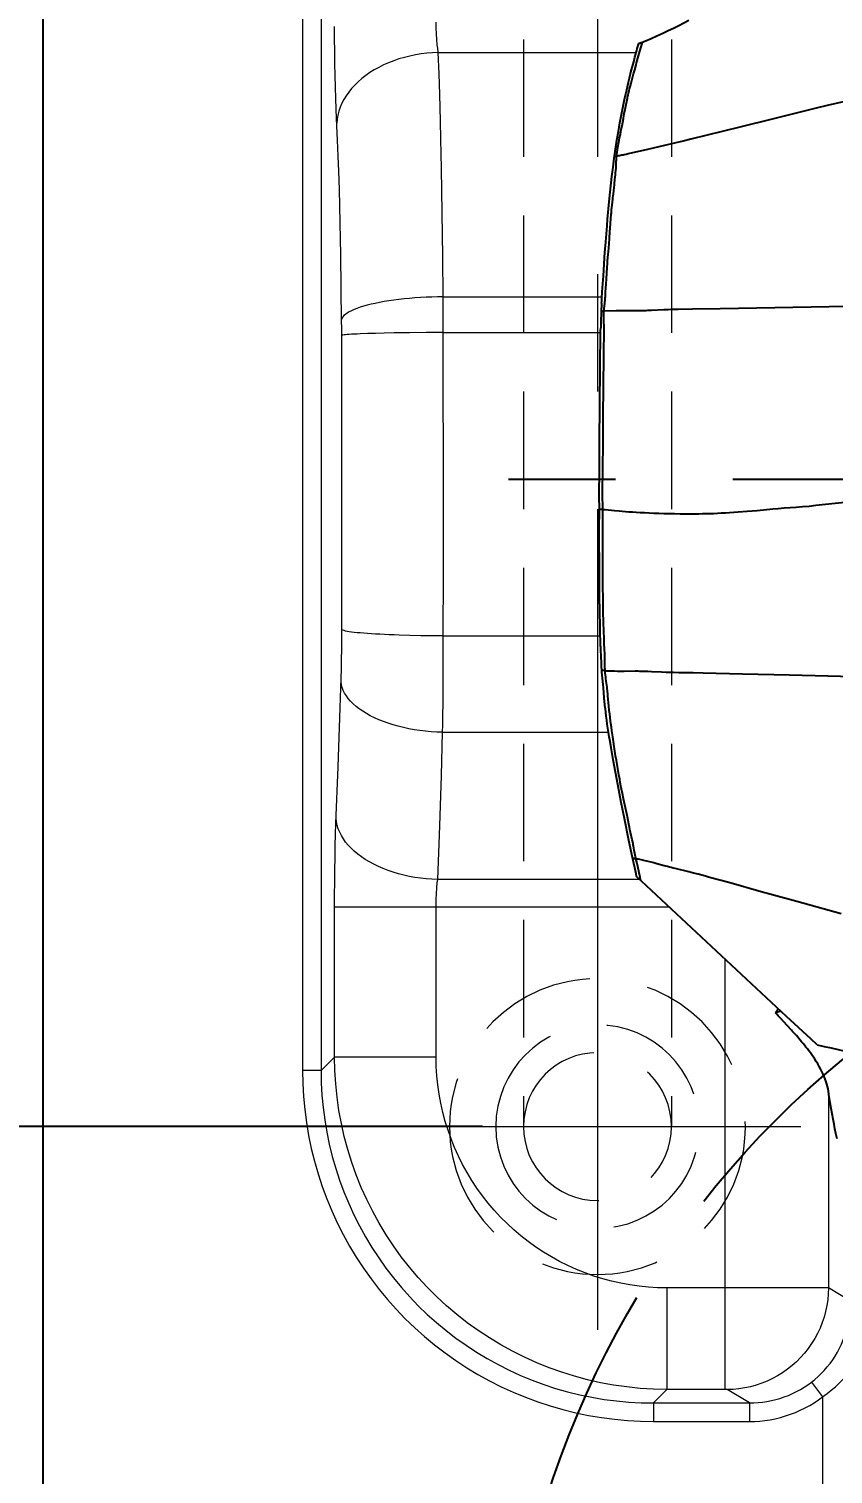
# Model space of a CAD drawing. Header units: inches. Extents: x 133169 to 134399, y -43543 to -42673.
# Drawn here: x 134098.8 to 134142.3, y -42904.1 to -42825.9 of the extents above; entities that cross this region are included whole.
import ezdxf

# ---------------------------------------------------------------- set-up
doc = ezdxf.new("R2010")
doc.units = ezdxf.units.IN
doc.header["$LTSCALE"] = 2
doc.header["$MEASUREMENT"] = 0
doc.header["$PDMODE"] = 3
doc.header["$PDSIZE"] = 0.3125
doc.linetypes.add('CENTER', pattern=[50.8, 31.75, -6.35, 6.35, -6.35])
doc.linetypes.add('HIDDEN', pattern=[9.525, 6.35, -3.175])
doc.layers.get('0').update_dxf_attribs({"linetype": 'CONTINUOUS'})
doc.layers.get('Defpoints').update_dxf_attribs({"linetype": 'CONTINUOUS'})
doc.layers.add('CAV-COR', color=1, linetype='CONTINUOUS')
doc.layers.add('DEFAULT_1', color=7, linetype='CENTER')
for name, color, linetype, lineweight in [('dim', 3, 'CONTINUOUS', 15), ('WR', 122, 'HIDDEN', 18), ('枕位', 75, 'CONTINUOUS', 15)]:
    doc.layers.add(name, color=color, linetype=linetype, lineweight=lineweight)
doc.styles.get("Standard").update_dxf_attribs({"font": 'txt.shx', "width": 0.67})
doc.dimstyles.new('2.00', dxfattribs={"dimtxt": 4.5, "dimasz": 3.5, "dimexe": 0.666, "dimexo": 0.626, "dimgap": 1, "dimtad": 0, "dimzin": 0, "dimdsep": 46, "dimtxsty": 'Standard', "dimcen": 0.09, "dimclrd": 3, "dimclre": 3, "dimclrt": 7, "dimazin": 0, "dimtfac": 1, "dimtofl": 0, "dimtmove": 0, "dimatfit": 0, "dimfxl": 0, "dimtolj": 1, "dimtzin": 0, "dimarcsym": 0})

# ---------------------------------------------------------------- blocks, each defined once
blk = doc.blocks.new('*D34575')
at = {"layer": 'Defpoints', "color": 0}
for p in [(134111.357, -42780.306), (134088.855, -42885.306), (134123.911, -42885.306)]:
    blk.add_point(p, dxfattribs=at)
at = {"layer": 'dim', "color": 3, "linetype": 'ByBlock', "lineweight": -2}
for p, q in [((134110.731, -42780.306), (134088.189, -42780.306)), ((134088.855, -42783.806), (134088.855, -42825.524)), ((134088.855, -42881.806), (134088.855, -42840.087)), ((134123.285, -42885.306), (134088.189, -42885.306))]:
    blk.add_line(p, q, dxfattribs=at)
at = {"layer": 'dim', "color": 3, "linetype": 'ByBlock'}
for points in [[(134089.439, -42783.806), (134088.272, -42783.806), (134088.855, -42780.306)], [(134088.272, -42881.806), (134089.439, -42881.806), (134088.855, -42885.306)]]:
    blk.add_solid(points, dxfattribs=at)
at = {"layer": 'dim', "color": 7, "linetype": 'ByBlock', "insert": (134088.855, -42832.806), "char_height": 4.5, "attachment_point": 5, "rotation": 90}
blk.add_mtext('\\A1;105.00', dxfattribs=at)
blk = doc.blocks.new('20160224.151412')
at = {"layer": 'WR', "linetype": 'CENTER', "ltscale": 10}
for p, q in [((0, -11), (0, 11)), ((-11, 0), (11, 0))]:
    blk.add_line(p, q, dxfattribs=at)
at = {"layer": 'WR', "linetype": 'HIDDEN', "ltscale": 0.5}
for radius in [8, 5.5, 4]:
    blk.add_circle((0, 0), radius, dxfattribs=at)
blk = doc.blocks.new('20160906.181043')
at = {"layer": 'WR', "linetype": 'HIDDEN', "ltscale": 0.5}
for p, q in [((37, -118), (37, 17)), ((45, -118), (45, 17))]:
    blk.add_line(p, q, dxfattribs=at)
at = {"layer": 'WR', "linetype": 'CENTER', "ltscale": 0.5}
blk.add_line((41, -118), (41, 17), dxfattribs=at)
at = {"layer": 'WR', "xscale": -1}
blk.add_blockref('20160224.151412', (41, 17), dxfattribs=at)

msp = doc.modelspace()

# ---------------------------------------------------------------- linework, layer by layer
at = {"color": 8, "linetype": 'HIDDEN'}
msp.add_circle((134174.511, -42920.306), 50, dxfattribs=at)
at = {"layer": 'CAV-COR', "linetype": 'ByBlock'}
for p, q in [((134099.511, -42788.306), (134099.511, -43052.306)), ((134131.605, -42827.208), (134131.634, -42827.099)), ((134131.625, -42827.776), (134131.81, -42827.136)), ((134131.634, -42827.099), (134131.663, -42826.991)), ((134131.731, -42826.753), (134131.739, -42826.728)), ((134131.81, -42827.136), (134131.93, -42826.732)), ((134131.357, -42828.143), (134131.469, -42827.712)), ((134131.469, -42827.712), (134131.536, -42827.459)), ((134131.523, -42828.141), (134131.596, -42827.881)), ((134131.596, -42827.881), (134131.625, -42827.776)), ((134131.191, -42828.809), (134131.24, -42828.605)), ((134131.24, -42828.605), (134131.288, -42828.413)), ((134131.288, -42828.413), (134131.357, -42828.143)), ((134131.326, -42828.878), (134131.462, -42828.365)), ((134131.462, -42828.365), (134131.523, -42828.141)), ((134131.142, -42829.631), (134131.168, -42829.519)), ((134131.168, -42829.519), (134131.194, -42829.406)), ((134131.194, -42829.406), (134131.221, -42829.293)), ((134131.221, -42829.293), (134131.249, -42829.178)), ((134131.249, -42829.178), (134131.279, -42829.061)), ((134131.279, -42829.061), (134131.326, -42828.878)), ((134130.983, -42830.389), (134131.02, -42830.206)), ((134131.02, -42830.206), (134131.056, -42830.029)), ((134131.056, -42830.029), (134131.092, -42829.857)), ((134141.337, -42830.227), (134139.744, -42830.62)), ((134141.93, -42830.085), (134141.337, -42830.227)), ((134142.886, -42829.862), (134141.93, -42830.085)), ((134130.838, -42831.18), (134130.91, -42830.777)), ((134130.91, -42830.777), (134130.934, -42830.645)), ((134130.934, -42830.645), (134130.958, -42830.515)), ((134130.958, -42830.515), (134130.983, -42830.389)), ((134139.037, -42830.793), (134137.217, -42831.245)), ((134139.744, -42830.62), (134139.037, -42830.793)), ((134130.801, -42831.382), (134130.838, -42831.18)), ((134134.557, -42831.902), (134134.148, -42832)), ((134137.217, -42831.245), (134134.557, -42831.902)), ((134130.66, -42832.074), (134130.685, -42831.954)), ((134131.176, -42832.694), (134131.066, -42832.72)), ((134132.215, -42832.449), (134131.176, -42832.694)), ((134133.753, -42832.094), (134132.215, -42832.449)), ((134134.148, -42832), (134133.753, -42832.094)), ((134130.512, -42833.554), (134130.516, -42833.485)), ((134130.71, -42832.797), (134130.654, -42832.808)), ((134130.77, -42832.785), (134130.71, -42832.797)), ((134130.832, -42832.772), (134130.77, -42832.785)), ((134130.896, -42832.758), (134130.832, -42832.772)), ((134130.962, -42832.744), (134130.896, -42832.758)), ((134131.066, -42832.72), (134130.962, -42832.744)), ((134130.493, -42833.758), (134130.512, -42833.554)), ((134130.158, -42835.107), (134130.194, -42834.762)), ((134130.374, -42834.877), (134130.395, -42834.672)), ((134130.303, -42835.494), (134130.326, -42835.292)), ((134130.326, -42835.292), (134130.343, -42835.155)), ((134130.343, -42835.155), (134130.35, -42835.087)), ((134130.195, -42836.711), (134130.259, -42835.964)), ((134130.161, -42837.177), (134130.175, -42836.978)), ((134130.175, -42836.978), (134130.179, -42836.911)), ((134130.179, -42836.911), (134130.195, -42836.711)), ((134129.829, -42839.287), (134129.916, -42838.013)), ((134130.085, -42838.152), (134130.118, -42837.803)), ((134130.135, -42837.59), (134130.14, -42837.519)), ((134129.993, -42839.459), (134130.032, -42838.838)), ((134130.032, -42838.838), (134130.046, -42838.632)), ((134129.774, -42840.15), (134129.829, -42839.287)), ((134129.976, -42839.741), (134129.993, -42839.459)), ((134129.739, -42840.66), (134129.749, -42840.507)), ((134129.749, -42840.507), (134129.774, -42840.15)), ((134129.733, -42840.763), (134129.739, -42840.66)), ((134129.867, -42841.187), (134130.521, -42841.171)), ((134130.521, -42841.171), (134130.659, -42841.169)), ((134130.659, -42841.169), (134130.757, -42841.167)), ((134130.757, -42841.167), (134130.861, -42841.166)), ((134130.861, -42841.166), (134130.972, -42841.166)), ((134130.972, -42841.166), (134131.152, -42841.166)), ((134131.152, -42841.166), (134131.564, -42841.169)), ((134131.564, -42841.169), (134131.718, -42841.169)), ((134133.605, -42841.098), (134133.882, -42841.093)), ((134133.882, -42841.093), (134134.649, -42841.083)), ((134134.649, -42841.083), (134136.141, -42841.053)), ((134136.141, -42841.053), (134143.037, -42840.932)), ((134129.684, -42842.267), (134129.686, -42842.096)), ((134129.866, -42842.204), (134129.865, -42842.065)), ((134129.858, -42843.134), (134129.865, -42842.626)), ((134129.865, -42842.626), (134129.867, -42842.484)), ((134129.867, -42842.343), (134129.866, -42842.204)), ((134129.867, -42842.484), (134129.867, -42842.343)), ((134129.825, -42846.916), (134129.853, -42843.638)), ((134129.853, -42843.638), (134129.858, -42843.134)), ((134129.819, -42848.271), (134129.82, -42847.485)), ((134129.82, -42847.485), (134129.821, -42847.272)), ((134129.821, -42847.272), (134129.825, -42846.916)), ((134129.818, -42848.414), (134129.819, -42848.271)), ((134129.807, -42849.203), (134129.812, -42848.845)), ((134129.812, -42848.845), (134129.818, -42848.414)), ((134129.61, -42851.2), (134129.621, -42849.749)), ((134129.799, -42850.127), (134129.807, -42849.203)), ((134129.788, -42850.915), (134129.791, -42850.626)), ((134129.791, -42850.626), (134129.799, -42850.127)), ((134129.612, -42851.916), (134129.61, -42851.2)), ((134129.791, -42851.42), (134129.788, -42851.204)), ((134129.61, -42853.032), (134129.612, -42851.916)), ((134129.795, -42851.922), (134129.93, -42851.934)), ((134129.93, -42851.934), (134130.439, -42851.983)), ((134130.439, -42851.983), (134130.68, -42852.006)), ((134130.68, -42852.006), (134130.851, -42852.02)), ((134130.851, -42852.02), (134131.027, -42852.035)), ((134131.027, -42852.035), (134131.209, -42852.048)), ((134131.209, -42852.048), (134131.4, -42852.062)), ((134131.4, -42852.062), (134131.604, -42852.075)), ((134131.604, -42852.075), (134131.823, -42852.087)), ((134131.823, -42852.087), (134132.057, -42852.099)), ((134132.057, -42852.099), (134132.302, -42852.111)), ((134132.302, -42852.111), (134132.557, -42852.122)), ((134132.557, -42852.122), (134132.821, -42852.132)), ((134132.821, -42852.132), (134133.095, -42852.14)), ((134133.095, -42852.14), (134133.378, -42852.147)), ((134133.378, -42852.147), (134133.671, -42852.152)), ((134133.671, -42852.152), (134133.977, -42852.155)), ((134133.977, -42852.155), (134134.467, -42852.158)), ((134134.467, -42852.158), (134134.819, -42852.157)), ((134137.121, -42852.058), (134137.616, -42852.021)), ((134141.317, -42851.704), (134142.897, -42851.53)), ((134129.619, -42855.468), (134129.61, -42853.032)), ((134129.803, -42853.519), (134129.794, -42852.683)), ((134129.809, -42855.702), (134129.803, -42853.519)), ((134129.629, -42856.639), (134129.619, -42855.468)), ((134129.822, -42857.145), (134129.809, -42855.702)), ((134129.652, -42858.264), (134129.629, -42856.639)), ((134129.826, -42857.496), (134129.822, -42857.145)), ((134129.828, -42857.664), (134129.826, -42857.496)), ((134129.832, -42857.826), (134129.828, -42857.664)), ((134129.663, -42858.767), (134129.652, -42858.264)), ((134129.838, -42858.059), (134129.832, -42857.826)), ((134129.868, -42858.918), (134129.838, -42858.059)), ((134129.877, -42859.128), (134129.868, -42858.918)), ((134129.896, -42859.543), (134129.877, -42859.128)), ((134129.686, -42859.354), (134129.684, -42859.296)), ((134129.701, -42859.62), (134129.686, -42859.354)), ((134129.912, -42860.28), (134129.908, -42859.94)), ((134129.753, -42860.736), (134129.74, -42860.581)), ((134129.783, -42861.059), (134129.753, -42860.736)), ((134129.926, -42860.652), (134129.988, -42860.654)), ((134129.988, -42860.654), (134130.121, -42860.657)), ((134130.121, -42860.657), (134130.266, -42860.66)), ((134130.266, -42860.66), (134130.425, -42860.663)), ((134130.425, -42860.663), (134130.599, -42860.665)), ((134130.599, -42860.665), (134130.794, -42860.666)), ((134130.794, -42860.666), (134130.956, -42860.667)), ((134130.956, -42860.667), (134131.548, -42860.664)), ((134132.232, -42860.676), (134132.431, -42860.684)), ((134132.431, -42860.684), (134132.981, -42860.711)), ((134132.981, -42860.711), (134133.224, -42860.722)), ((134133.903, -42860.741), (134134.692, -42860.753)), ((134134.692, -42860.753), (134135.227, -42860.764)), ((134135.227, -42860.764), (134137.361, -42860.812)), ((134137.361, -42860.812), (134139.89, -42860.873)), ((134129.817, -42861.396), (134129.783, -42861.059)), ((134129.834, -42861.571), (134129.817, -42861.396)), ((134129.881, -42862.118), (134129.834, -42861.571)), ((134130.028, -42861.545), (134129.982, -42861.211)), ((134130.037, -42861.612), (134130.028, -42861.545)), ((134139.89, -42860.873), (134144.919, -42861.003)), ((134129.917, -42862.503), (134129.881, -42862.118)), ((134130.08, -42862.019), (134130.067, -42861.882)), ((134130.111, -42862.363), (134130.08, -42862.019)), ((134130.13, -42862.57), (134130.111, -42862.363)), ((134129.933, -42862.655), (134129.917, -42862.503)), ((134130.151, -42862.776), (134130.13, -42862.57)), ((134130.166, -42862.911), (134130.151, -42862.776)), ((134130.221, -42863.38), (134130.196, -42863.181)), ((134130.146, -42864.221), (134130.108, -42863.982)), ((134130.238, -42863.513), (134130.221, -42863.38)), ((134130.264, -42863.709), (134130.238, -42863.513)), ((134130.291, -42863.902), (134130.264, -42863.709)), ((134130.337, -42864.222), (134130.291, -42863.902)), ((134130.172, -42864.381), (134130.146, -42864.221)), ((134130.243, -42864.798), (134130.172, -42864.381)), ((134130.453, -42864.992), (134130.337, -42864.222)), ((134130.361, -42865.471), (134130.243, -42864.798)), ((134130.482, -42866.137), (134130.361, -42865.471)), ((134130.494, -42865.246), (134130.453, -42864.992)), ((134130.535, -42865.495), (134130.494, -42865.246)), ((134130.67, -42866.278), (134130.535, -42865.495)), ((134130.605, -42866.796), (134130.482, -42866.137)), ((134130.714, -42866.521), (134130.67, -42866.278)), ((134130.794, -42867.773), (134130.605, -42866.796)), ((134130.747, -42866.704), (134130.714, -42866.521)), ((134130.782, -42866.886), (134130.747, -42866.704)), ((134130.816, -42867.064), (134130.782, -42866.886)), ((134130.863, -42867.296), (134130.816, -42867.064)), ((134130.968, -42868.646), (134130.794, -42867.773)), ((134130.921, -42867.581), (134130.863, -42867.296)), ((134131.092, -42868.385), (134130.921, -42867.581)), ((134131.216, -42869.836), (134130.968, -42868.646)), ((134131.127, -42868.557), (134131.092, -42868.385)), ((134131.207, -42868.951), (134131.127, -42868.557)), ((134131.242, -42869.118), (134131.207, -42868.951)), ((134131.265, -42869.229), (134131.242, -42869.118)), ((134131.406, -42870.752), (134131.216, -42869.836)), ((134131.502, -42870.363), (134131.48, -42870.245)), ((134131.538, -42870.54), (134131.502, -42870.363)), ((134131.574, -42870.718), (134131.538, -42870.54)), ((134131.601, -42870.835), (134131.551, -42870.828)), ((134132.412, -42871.004), (134132.253, -42870.963)), ((134132.567, -42871.046), (134132.412, -42871.004)), ((134131.803, -42871.745), (134131.654, -42871.082)), ((134132.719, -42871.087), (134132.567, -42871.046)), ((134133.119, -42871.199), (134132.719, -42871.087)), ((134133.3, -42871.248), (134133.119, -42871.199)), ((134134.703, -42871.595), (134134.448, -42871.532)), ((134134.962, -42871.661), (134134.703, -42871.595)), ((134135.227, -42871.731), (134134.962, -42871.661)), ((134135.645, -42871.845), (134135.227, -42871.731)), ((134136.609, -42872.111), (134135.645, -42871.845)), ((134138.356, -42872.604), (134136.609, -42872.111)), ((134139.04, -42872.794), (134138.356, -42872.604)), ((134140.302, -42873.136), (134139.04, -42872.794)), ((134142.043, -42873.618), (134140.302, -42873.136)), ((134142.689, -42873.792), (134142.043, -42873.618)), ((134139.433, -42879.058), (134139.134, -42879.16)), ((134139.793, -42879.861), (134139.58, -42879.627)), ((134141.392, -42880.886), (134141.055, -42880.569))]:
    msp.add_line(p, q, dxfattribs=at)
for points in [[(134131.739, -42826.728), (134132.078, -42826.591), (134132.407, -42826.452), (134132.728, -42826.312), (134133.039, -42826.171), (134133.34, -42826.029), (134133.632, -42825.888), (134133.913, -42825.748), (134134.184, -42825.608), (134134.445, -42825.47)], [(134131.536, -42827.459), (134131.582, -42827.291), (134131.605, -42827.208)], [(134131.663, -42826.991), (134131.677, -42826.937), (134131.692, -42826.884), (134131.707, -42826.831), (134131.723, -42826.779), (134131.731, -42826.753)], [(134131.93, -42826.732), (134131.945, -42826.686), (134131.959, -42826.639)], [(134130.42, -42832.925), (134130.491, -42832.438), (134130.566, -42831.957), (134130.645, -42831.484), (134130.728, -42831.019), (134130.815, -42830.561), (134130.904, -42830.111), (134130.997, -42829.669), (134131.092, -42829.235), (134131.191, -42828.809)], [(134131.092, -42829.857), (134131.13, -42829.687), (134131.142, -42829.631)], [(134130.685, -42831.954), (134130.711, -42831.833), (134130.75, -42831.645)], [(134130.75, -42831.645), (134130.763, -42831.58), (134130.776, -42831.515), (134130.801, -42831.382)], [(134130.55, -42832.827), (134130.556, -42832.759), (134130.563, -42832.692), (134130.571, -42832.626), (134130.579, -42832.561), (134130.587, -42832.498), (134130.597, -42832.435), (134130.606, -42832.374), (134130.616, -42832.313), (134130.627, -42832.253)], [(134130.627, -42832.253), (134130.649, -42832.133), (134130.66, -42832.074)], [(134130.194, -42834.762), (134130.291, -42833.917), (134130.353, -42833.418), (134130.42, -42832.925)], [(134130.55, -42832.827), (134130.507, -42832.833), (134130.468, -42832.841), (134130.434, -42832.851), (134130.43, -42832.853)], [(134130.516, -42833.485), (134130.521, -42833.353), (134130.524, -42833.288), (134130.525, -42833.223), (134130.527, -42833.159), (134130.531, -42833.095), (134130.534, -42833.029), (134130.537, -42832.964), (134130.542, -42832.896), (134130.55, -42832.827)], [(134130.654, -42832.808), (134130.6, -42832.818), (134130.575, -42832.823), (134130.55, -42832.827)], [(134130.426, -42834.345), (134130.44, -42834.216), (134130.447, -42834.152), (134130.454, -42834.087), (134130.47, -42833.957)], [(134130.47, -42833.957), (134130.486, -42833.825), (134130.493, -42833.758)], [(134130.35, -42835.087), (134130.367, -42834.947), (134130.374, -42834.877)], [(134130.395, -42834.672), (134130.407, -42834.539), (134130.426, -42834.345)], [(134130.027, -42836.592), (134130.058, -42836.218), (134130.158, -42835.107)], [(134130.259, -42835.964), (134130.265, -42835.897), (134130.271, -42835.829), (134130.277, -42835.762)], [(134130.277, -42835.762), (134130.296, -42835.561), (134130.303, -42835.494)], [(134129.916, -42838.013), (134129.941, -42837.677), (134130.027, -42836.592)], [(134130.14, -42837.519), (134130.153, -42837.311), (134130.161, -42837.177)], [(134130.046, -42838.632), (134130.062, -42838.426), (134130.067, -42838.358), (134130.073, -42838.29), (134130.085, -42838.152)], [(134130.118, -42837.803), (134130.124, -42837.732), (134130.135, -42837.59)], [(134129.95, -42840.225), (134129.954, -42840.159), (134129.976, -42839.741)], [(134129.908, -42840.736), (134129.921, -42840.607), (134129.927, -42840.544), (134129.932, -42840.481), (134129.937, -42840.419), (134129.941, -42840.355), (134129.95, -42840.225)], [(134129.867, -42841.187), (134129.822, -42841.208), (134129.782, -42841.224), (134129.749, -42841.233), (134129.722, -42841.235), (134129.711, -42841.233)], [(134129.865, -42842.065), (134129.859, -42841.711), (134129.858, -42841.639), (134129.858, -42841.566), (134129.858, -42841.492), (134129.859, -42841.417), (134129.861, -42841.341), (134129.863, -42841.264), (134129.867, -42841.187)], [(134129.867, -42841.187), (134129.88, -42841.024), (134129.886, -42840.946), (134129.893, -42840.873), (134129.901, -42840.804), (134129.908, -42840.736)], [(134131.718, -42841.169), (134131.799, -42841.168), (134131.881, -42841.167), (134131.967, -42841.166), (134132.055, -42841.163), (134132.147, -42841.16), (134132.241, -42841.157), (134132.437, -42841.148)], [(134132.437, -42841.148), (134133.096, -42841.116), (134133.217, -42841.111), (134133.343, -42841.106), (134133.472, -42841.102), (134133.605, -42841.098)], [(134129.621, -42849.749), (134129.628, -42848.274), (134129.684, -42842.267)], [(134129.788, -42851.204), (134129.788, -42850.987), (134129.788, -42850.915)], [(134129.795, -42851.779), (134129.794, -42851.635), (134129.793, -42851.564), (134129.791, -42851.42)], [(134129.795, -42851.922), (134129.705, -42851.922), (134129.669, -42851.921), (134129.639, -42851.921), (134129.616, -42851.92), (134129.612, -42851.92)], [(134129.794, -42852.404), (134129.795, -42852.266), (134129.795, -42852.197)], [(134129.795, -42851.922), (134129.796, -42851.85), (134129.795, -42851.779)], [(134129.795, -42852.197), (134129.795, -42852.06), (134129.795, -42851.991), (134129.795, -42851.922)], [(134134.819, -42852.157), (134135.002, -42852.156), (134135.191, -42852.153), (134135.384, -42852.15), (134135.583, -42852.144), (134135.786, -42852.137), (134135.995, -42852.128), (134136.209, -42852.117), (134136.428, -42852.104), (134136.653, -42852.09), (134137.121, -42852.058)], [(134137.616, -42852.021), (134137.874, -42851.999), (134138.14, -42851.976)], [(134138.14, -42851.976), (134138.989, -42851.898), (134139.29, -42851.872), (134139.601, -42851.848), (134140.255, -42851.802)], [(134140.255, -42851.802), (134140.598, -42851.775), (134140.952, -42851.742), (134141.317, -42851.704)], [(134129.794, -42852.683), (134129.794, -42852.613), (134129.794, -42852.404)], [(134129.684, -42859.296), (134129.67, -42858.949), (134129.663, -42858.767)], [(134129.722, -42860.19), (134129.714, -42859.922), (134129.709, -42859.774), (134129.701, -42859.62)], [(134129.908, -42859.94), (134129.907, -42859.875), (134129.905, -42859.809), (134129.903, -42859.743), (134129.901, -42859.677), (134129.896, -42859.543)], [(134129.74, -42860.581), (134129.733, -42860.459), (134129.727, -42860.333), (134129.722, -42860.19)], [(134129.926, -42860.652), (134129.889, -42860.648), (134129.855, -42860.643), (134129.824, -42860.637), (134129.798, -42860.63), (134129.776, -42860.622), (134129.759, -42860.613), (134129.747, -42860.603), (134129.741, -42860.592)], [(134129.926, -42860.652), (134129.921, -42860.575), (134129.917, -42860.499), (134129.915, -42860.424), (134129.913, -42860.351), (134129.912, -42860.28)], [(134129.956, -42861.005), (134129.942, -42860.865), (134129.935, -42860.794), (134129.93, -42860.723), (134129.926, -42860.652)], [(134131.548, -42860.664), (134131.703, -42860.664), (134131.784, -42860.665), (134131.868, -42860.666), (134131.955, -42860.667), (134132.044, -42860.67), (134132.136, -42860.672), (134132.232, -42860.676)], [(134133.224, -42860.722), (134133.352, -42860.727), (134133.483, -42860.731), (134133.618, -42860.735), (134133.903, -42860.741)], [(134129.982, -42861.211), (134129.965, -42861.074), (134129.956, -42861.005)], [(134130.067, -42861.882), (134130.06, -42861.814), (134130.052, -42861.746), (134130.037, -42861.612)], [(134130.108, -42863.982), (134130.074, -42863.759), (134130.043, -42863.539), (134130.013, -42863.323), (134129.986, -42863.112), (134129.961, -42862.905), (134129.938, -42862.702), (134129.933, -42862.655)], [(134130.196, -42863.181), (134130.173, -42862.979), (134130.166, -42862.911)], [(134131.4, -42869.844), (134131.388, -42869.788), (134131.265, -42869.229)], [(134131.48, -42870.245), (134131.458, -42870.129), (134131.447, -42870.072), (134131.435, -42870.015), (134131.4, -42869.844)], [(134131.629, -42871.776), (134131.599, -42871.639), (134131.406, -42870.752)], [(134131.551, -42870.828), (134131.506, -42870.816), (134131.465, -42870.799), (134131.431, -42870.778), (134131.406, -42870.753)], [(134131.601, -42870.835), (134131.587, -42870.776), (134131.574, -42870.718)], [(134131.654, -42871.082), (134131.611, -42870.885), (134131.601, -42870.835)], [(134132.253, -42870.963), (134132.174, -42870.943), (134132.094, -42870.924), (134132.016, -42870.906), (134131.94, -42870.89), (134131.867, -42870.875), (134131.795, -42870.862), (134131.727, -42870.851), (134131.662, -42870.842), (134131.601, -42870.835)], [(134141.055, -42880.569), (134139.741, -42879.347), (134131.629, -42871.776)], [(134131.856, -42871.988), (134131.846, -42871.939), (134131.803, -42871.745)], [(134134.448, -42871.532), (134133.721, -42871.356), (134133.609, -42871.328), (134133.501, -42871.301), (134133.398, -42871.274), (134133.3, -42871.248)], [(134139.58, -42879.627), (134139.437, -42879.467), (134139.364, -42879.388), (134139.289, -42879.311), (134139.212, -42879.235), (134139.134, -42879.16)], [(134142.003, -42883.39), (134141.982, -42883.27), (134141.955, -42883.146), (134141.92, -42883.017), (134141.878, -42882.882), (134141.829, -42882.743), (134141.774, -42882.603), (134141.712, -42882.463), (134141.645, -42882.322), (134141.574, -42882.184), (134141.5, -42882.049), (134141.423, -42881.918), (134141.345, -42881.791), (134141.265, -42881.668), (134141.186, -42881.549), (134141.105, -42881.434), (134141.024, -42881.321), (134140.943, -42881.211), (134140.862, -42881.105), (134140.783, -42881.003), (134140.704, -42880.904), (134140.627, -42880.809), (134140.553, -42880.718), (134140.48, -42880.631), (134140.409, -42880.547), (134140.339, -42880.465), (134140.271, -42880.387), (134140.203, -42880.31), (134140.135, -42880.234), (134140.068, -42880.16), (134140.001, -42880.085), (134139.793, -42879.861)], [(134141.392, -42880.886), (134141.772, -42880.967), (134142.153, -42881.053), (134142.534, -42881.142), (134142.916, -42881.236), (134143.686, -42881.43)], [(134142.481, -42885.97), (134142.411, -42885.677), (134142.357, -42885.433), (134142.304, -42885.176), (134142.251, -42884.906), (134142.2, -42884.624), (134142.149, -42884.33), (134142.099, -42884.027), (134142.051, -42883.714), (134142.003, -42883.39)]]:
    msp.add_lwpolyline(points, dxfattribs=at)
for centre, major_axis, ratio, start_param, end_param in [((134132.549, -42842.649), (0, 10), 0.286745, 1.381094, 1.515446), ((134136.396, -42879.047), (5.338, 6.824), 0.261364, -1.385368, -1.35221)]:
    msp.add_ellipse(centre, major_axis=major_axis, ratio=ratio, start_param=start_param, end_param=end_param, dxfattribs=at)
at = {"layer": 'DEFAULT_1', "color": 2, "linetype": 'CENTER', "ltscale": 0.5}
msp.add_line((134232.081, -42850.306), (134124.693, -42850.306), dxfattribs=at)
at = {"layer": '枕位', "linetype": 'ByBlock'}
for p, q in [((134113.562, -42818.331), (134113.562, -42882.281)), ((134114.561, -42818.331), (134114.561, -42882.281)), ((134115.297, -42826.467), (134115.294, -42825.802)), ((134115.303, -42827.138), (134115.297, -42826.467)), ((134115.312, -42827.805), (134115.303, -42827.138)), ((134120.948, -42828.368), (134120.904, -42827.208)), ((134120.904, -42827.208), (134131.605, -42827.208)), ((134115.324, -42828.46), (134115.312, -42827.805)), ((134115.339, -42829.093), (134115.324, -42828.46)), ((134120.985, -42829.483), (134120.948, -42828.368)), ((134115.357, -42829.695), (134115.339, -42829.093)), ((134121.025, -42830.9), (134120.985, -42829.483)), ((134115.377, -42830.262), (134115.357, -42829.695)), ((134115.399, -42830.786), (134115.377, -42830.262)), ((134115.456, -42831.958), (134115.399, -42830.786)), ((134121.048, -42831.9), (134121.025, -42830.9)), ((134121.078, -42833.486), (134121.048, -42831.9)), ((134115.493, -42832.827), (134115.456, -42831.958)), ((134115.523, -42833.638), (134115.493, -42832.827)), ((134121.142, -42838.258), (134121.078, -42833.486)), ((134115.556, -42834.624), (134115.523, -42833.638)), ((134115.58, -42835.512), (134115.556, -42834.624)), ((134115.6, -42836.428), (134115.58, -42835.512)), ((134115.63, -42838.157), (134115.6, -42836.428)), ((134115.676, -42841.743), (134115.63, -42838.157)), ((134121.168, -42840.424), (134121.142, -42838.258)), ((134121.186, -42854.048), (134121.168, -42840.424)), ((134121.168, -42840.424), (134129.755, -42840.424)), ((134115.68, -42842.128), (134115.676, -42841.743)), ((134115.694, -42853.998), (134115.68, -42842.128)), ((134117.065, -42842.415), (134116.68, -42842.43)), ((134117.501, -42842.402), (134117.065, -42842.415)), ((134117.984, -42842.39), (134117.501, -42842.402)), ((134118.507, -42842.379), (134117.984, -42842.39)), ((134119.353, -42842.367), (134118.507, -42842.379)), ((134120.25, -42842.358), (134119.353, -42842.367)), ((134121.174, -42842.355), (134120.25, -42842.358)), ((134121.174, -42842.355), (134129.683, -42842.355)), ((134115.685, -42858.673), (134115.694, -42853.998)), ((134121.174, -42860.13), (134121.186, -42854.048)), ((134115.679, -42859.406), (134115.685, -42858.673)), ((134119.952, -42858.755), (134119.358, -42858.742)), ((134120.561, -42858.763), (134119.952, -42858.755)), ((134121.179, -42858.767), (134120.561, -42858.763)), ((134121.179, -42858.767), (134129.663, -42858.767)), ((134115.668, -42860.123), (134115.679, -42859.406)), ((134115.648, -42861.033), (134115.659, -42860.586)), ((134115.659, -42860.586), (134115.668, -42860.123)), ((134121.161, -42861.9), (134121.174, -42860.13)), ((134115.598, -42862.653), (134115.648, -42861.033)), ((134115.485, -42865.845), (134115.598, -42862.653)), ((134121.068, -42866.318), (134121.134, -42863.982)), ((134121.134, -42863.982), (134130.108, -42863.982)), ((134115.367, -42868.919), (134115.485, -42865.845)), ((134120.978, -42869.041), (134121.068, -42866.318)), ((134115.348, -42869.497), (134115.367, -42868.919)), ((134120.87, -42871.941), (134120.978, -42869.041)), ((134115.318, -42870.755), (134115.332, -42870.113)), ((134115.332, -42870.113), (134115.348, -42869.497)), ((134115.307, -42871.419), (134115.318, -42870.755)), ((134115.3, -42872.093), (134115.307, -42871.419)), ((134115.295, -42872.767), (134115.3, -42872.093)), ((134131.806, -42871.941), (134120.87, -42871.941)), ((134115.294, -42881.548), (134115.295, -42872.767)), ((134133.412, -42873.44), (134115.294, -42873.44)), ((134136.396, -42876.225), (134136.396, -42899.524)), ((134115.294, -42881.548), (134114.561, -42882.281)), ((134120.786, -42881.548), (134115.294, -42881.548)), ((134114.561, -42882.281), (134113.562, -42882.281)), ((134142.003, -42883.39), (134142.003, -42894.037)), ((134133.269, -42894.031), (134133.269, -42899.524)), ((134141.927, -42894.037), (134133.269, -42894.031)), ((134142.003, -42894.037), (134141.927, -42894.037)), ((134143.204, -42894.757), (134142.003, -42894.037)), ((134141.082, -42899.131), (134141.686, -42899.922)), ((134133.269, -42899.524), (134132.536, -42900.256)), ((134136.409, -42899.524), (134133.269, -42899.524)), ((134136.422, -42899.524), (134136.409, -42899.524)), ((134136.434, -42899.524), (134136.422, -42899.524)), ((134136.446, -42899.524), (134136.434, -42899.524)), ((134136.457, -42899.524), (134136.446, -42899.524)), ((134136.468, -42899.525), (134136.457, -42899.524)), ((134137.736, -42900.256), (134136.524, -42899.53)), ((134141.686, -42899.922), (134141.686, -42930.306)), ((134132.536, -42900.256), (134132.536, -42901.255)), ((134132.536, -42900.256), (134137.736, -42900.256)), ((134137.736, -42900.256), (134137.736, -42901.255)), ((134132.536, -42901.255), (134137.736, -42901.255))]:
    msp.add_line(p, q, dxfattribs=at)
for points in [[(134120.904, -42827.208), (134120.892, -42827.131), (134120.88, -42827.051), (134120.87, -42826.968), (134120.859, -42826.881), (134120.849, -42826.791), (134120.84, -42826.698), (134120.831, -42826.602), (134120.824, -42826.504), (134120.816, -42826.405), (134120.81, -42826.303), (134120.804, -42826.2), (134120.799, -42826.096), (134120.795, -42825.992), (134120.792, -42825.887), (134120.789, -42825.782), (134120.787, -42825.678), (134120.786, -42825.573)], [(134120.904, -42827.208), (134120.592, -42827.222), (134120.281, -42827.249), (134119.972, -42827.288), (134119.666, -42827.339), (134119.364, -42827.402), (134119.067, -42827.476), (134118.776, -42827.562), (134118.492, -42827.659), (134118.216, -42827.767), (134117.948, -42827.886), (134117.69, -42828.014), (134117.442, -42828.153), (134117.205, -42828.3), (134116.98, -42828.457), (134116.768, -42828.622), (134116.569, -42828.794), (134116.385, -42828.974), (134116.214, -42829.16), (134116.059, -42829.353), (134115.92, -42829.551), (134115.796, -42829.753), (134115.689, -42829.96), (134115.599, -42830.17), (134115.526, -42830.383), (134115.47, -42830.598), (134115.432, -42830.815), (134115.411, -42831.032)], [(134121.168, -42840.424), (134120.858, -42840.429), (134120.55, -42840.438), (134120.243, -42840.451), (134119.94, -42840.468), (134119.64, -42840.489), (134119.345, -42840.513), (134119.056, -42840.541), (134118.774, -42840.573), (134118.499, -42840.608), (134118.233, -42840.646), (134117.976, -42840.687), (134117.729, -42840.731), (134117.493, -42840.779), (134117.269, -42840.829), (134117.057, -42840.881), (134116.858, -42840.936), (134116.672, -42840.994), (134116.501, -42841.053), (134116.345, -42841.114), (134116.204, -42841.177), (134116.078, -42841.241), (134115.969, -42841.307), (134115.877, -42841.374), (134115.801, -42841.442), (134115.742, -42841.51), (134115.7, -42841.579), (134115.675, -42841.648)], [(134116.68, -42842.43), (134116.509, -42842.438), (134116.353, -42842.446), (134116.212, -42842.454), (134116.086, -42842.463), (134115.977, -42842.472), (134115.884, -42842.48), (134115.807, -42842.489), (134115.748, -42842.498), (134115.706, -42842.508), (134115.681, -42842.517)], [(134119.358, -42858.742), (134118.787, -42858.725), (134118.512, -42858.716), (134118.246, -42858.705), (134117.989, -42858.694), (134117.742, -42858.681), (134117.506, -42858.668), (134117.282, -42858.654), (134117.07, -42858.639), (134116.871, -42858.624), (134116.685, -42858.608), (134116.514, -42858.592), (134116.358, -42858.574), (134116.216, -42858.557), (134116.091, -42858.539), (134115.982, -42858.521), (134115.889, -42858.502), (134115.812, -42858.483), (134115.753, -42858.464), (134115.711, -42858.445), (134115.686, -42858.426)], [(134121.134, -42863.982), (134120.824, -42863.971), (134120.514, -42863.951), (134120.207, -42863.922), (134119.902, -42863.885), (134119.602, -42863.84), (134119.306, -42863.786), (134119.016, -42863.724), (134118.733, -42863.654), (134118.458, -42863.576), (134118.191, -42863.492), (134117.933, -42863.399), (134117.686, -42863.301), (134117.45, -42863.195), (134117.225, -42863.083), (134117.013, -42862.966), (134116.814, -42862.843), (134116.629, -42862.715), (134116.458, -42862.582), (134116.302, -42862.445), (134116.162, -42862.304), (134116.037, -42862.16), (134115.929, -42862.013), (134115.837, -42861.864), (134115.763, -42861.712), (134115.705, -42861.559), (134115.665, -42861.405), (134115.642, -42861.251)], [(134121.134, -42863.982), (134121.14, -42863.581), (134121.161, -42861.9)], [(134120.87, -42871.941), (134120.559, -42871.927), (134120.248, -42871.904), (134119.94, -42871.87), (134119.635, -42871.825), (134119.334, -42871.771), (134119.038, -42871.706), (134118.747, -42871.632), (134118.464, -42871.547), (134118.188, -42871.454), (134117.921, -42871.352), (134117.663, -42871.241), (134117.415, -42871.121), (134117.179, -42870.994), (134116.954, -42870.859), (134116.742, -42870.717), (134116.543, -42870.568), (134116.358, -42870.414), (134116.188, -42870.253), (134116.032, -42870.087), (134115.892, -42869.917), (134115.768, -42869.743), (134115.66, -42869.565), (134115.569, -42869.384), (134115.495, -42869.201), (134115.438, -42869.016), (134115.399, -42868.83), (134115.377, -42868.643)], [(134120.786, -42881.548), (134120.786, -42873.335), (134120.787, -42873.23), (134120.789, -42873.124), (134120.792, -42873.018), (134120.795, -42872.913), (134120.8, -42872.808), (134120.805, -42872.704), (134120.81, -42872.601), (134120.817, -42872.499), (134120.824, -42872.4), (134120.832, -42872.302), (134120.84, -42872.208), (134120.85, -42872.116), (134120.859, -42872.027), (134120.87, -42871.941)], [(134133.269, -42899.524), (134132.545, -42899.508), (134131.822, -42899.464), (134131.101, -42899.391), (134130.384, -42899.289), (134129.672, -42899.158), (134128.966, -42898.998), (134128.267, -42898.81), (134127.576, -42898.595), (134126.894, -42898.351), (134126.223, -42898.081), (134125.563, -42897.784), (134124.916, -42897.46), (134124.282, -42897.111), (134123.663, -42896.736), (134123.059, -42896.337), (134122.472, -42895.914), (134121.903, -42895.468), (134121.352, -42894.999), (134120.82, -42894.509), (134120.308, -42893.997), (134119.818, -42893.465), (134119.349, -42892.914), (134118.903, -42892.345), (134118.48, -42891.758), (134118.081, -42891.154), (134117.706, -42890.535), (134117.357, -42889.902), (134117.033, -42889.254), (134116.736, -42888.594), (134116.466, -42887.923), (134116.222, -42887.241), (134116.007, -42886.55), (134115.819, -42885.851), (134115.659, -42885.145), (134115.529, -42884.433), (134115.426, -42883.716), (134115.353, -42882.996), (134115.309, -42882.273), (134115.294, -42881.548)], [(134133.269, -42894.031), (134132.765, -42894.021), (134132.263, -42893.991), (134131.763, -42893.94), (134131.265, -42893.87), (134130.77, -42893.779), (134130.279, -42893.669), (134129.794, -42893.539), (134129.313, -42893.389), (134128.839, -42893.22), (134128.373, -42893.033), (134127.914, -42892.826), (134127.465, -42892.602), (134127.025, -42892.36), (134126.594, -42892.1), (134126.175, -42891.823), (134125.767, -42891.529), (134125.371, -42891.219), (134124.989, -42890.894), (134124.62, -42890.553), (134124.264, -42890.197), (134123.924, -42889.828), (134123.598, -42889.446), (134123.288, -42889.05), (134122.994, -42888.642), (134122.718, -42888.223), (134122.457, -42887.793), (134122.215, -42887.353), (134121.991, -42886.903), (134121.784, -42886.444), (134121.597, -42885.978), (134121.428, -42885.504), (134121.279, -42885.024), (134121.149, -42884.538), (134121.038, -42884.047), (134120.948, -42883.552), (134120.877, -42883.054), (134120.827, -42882.555), (134120.796, -42882.053), (134120.786, -42881.548)], [(134113.562, -42882.281), (134113.575, -42882.983), (134113.614, -42883.684), (134113.679, -42884.385), (134113.771, -42885.087), (134113.889, -42885.788), (134114.033, -42886.484), (134114.203, -42887.175), (134114.4, -42887.861), (134114.622, -42888.539), (134114.869, -42889.207), (134115.142, -42889.866), (134115.438, -42890.513), (134115.758, -42891.148), (134116.102, -42891.77), (134116.468, -42892.377), (134116.856, -42892.971), (134117.266, -42893.55), (134117.698, -42894.113), (134118.151, -42894.659), (134118.625, -42895.189), (134119.117, -42895.701), (134119.629, -42896.193), (134120.159, -42896.667), (134120.706, -42897.12), (134121.268, -42897.552), (134121.847, -42897.962), (134122.441, -42898.35), (134123.049, -42898.716), (134123.671, -42899.06), (134124.305, -42899.38), (134124.952, -42899.676), (134125.612, -42899.948), (134126.28, -42900.196), (134126.957, -42900.418), (134127.644, -42900.614), (134128.335, -42900.785), (134129.03, -42900.929), (134129.731, -42901.046), (134130.433, -42901.138), (134131.133, -42901.203), (134131.835, -42901.242), (134132.536, -42901.255)], [(134114.561, -42882.281), (134114.573, -42882.945), (134114.61, -42883.61), (134114.672, -42884.276), (134114.758, -42884.941), (134114.87, -42885.605), (134115.006, -42886.264), (134115.168, -42886.919), (134115.354, -42887.569), (134115.564, -42888.211), (134115.799, -42888.844), (134116.057, -42889.468), (134116.338, -42890.082), (134116.641, -42890.683), (134116.966, -42891.272), (134117.313, -42891.848), (134117.68, -42892.41), (134118.069, -42892.958), (134118.478, -42893.491), (134118.907, -42894.009), (134119.356, -42894.511), (134119.822, -42894.996), (134120.307, -42895.463), (134120.809, -42895.911), (134121.327, -42896.34), (134121.86, -42896.749), (134122.409, -42897.138), (134122.971, -42897.505), (134123.547, -42897.852), (134124.136, -42898.177), (134124.737, -42898.48), (134125.35, -42898.761), (134125.975, -42899.019), (134126.608, -42899.253), (134127.25, -42899.464), (134127.899, -42899.65), (134128.554, -42899.811), (134129.214, -42899.948), (134129.877, -42900.059), (134130.542, -42900.146), (134131.207, -42900.207), (134131.873, -42900.244), (134132.536, -42900.256)], [(134142.003, -42894.037), (134141.992, -42894.356), (134141.963, -42894.673), (134141.916, -42894.988), (134141.85, -42895.3), (134141.767, -42895.608), (134141.666, -42895.911), (134141.548, -42896.207), (134141.412, -42896.496), (134141.261, -42896.776), (134141.093, -42897.048), (134140.91, -42897.309), (134140.712, -42897.559), (134140.5, -42897.798), (134140.275, -42898.023), (134140.037, -42898.236), (134139.788, -42898.434), (134139.527, -42898.618), (134139.256, -42898.786), (134138.976, -42898.938), (134138.688, -42899.073), (134138.393, -42899.192), (134138.091, -42899.293), (134137.784, -42899.377), (134137.473, -42899.442), (134137.158, -42899.49), (134136.842, -42899.519), (134136.524, -42899.53)], [(134141.082, -42899.131), (134141.264, -42898.986), (134141.441, -42898.831), (134141.612, -42898.667), (134141.778, -42898.493), (134141.938, -42898.31), (134142.089, -42898.119), (134142.232, -42897.921), (134142.366, -42897.716), (134142.491, -42897.505), (134142.606, -42897.289), (134142.711, -42897.068), (134142.807, -42896.843), (134142.892, -42896.615), (134142.966, -42896.384), (134143.031, -42896.151), (134143.085, -42895.918), (134143.128, -42895.683), (134143.162, -42895.449), (134143.186, -42895.217), (134143.2, -42894.986), (134143.204, -42894.757)], [(134141.686, -42899.922), (134141.925, -42899.751), (134142.157, -42899.568), (134142.382, -42899.375), (134142.6, -42899.169), (134142.81, -42898.952), (134143.009, -42898.727), (134143.197, -42898.493), (134143.374, -42898.251), (134143.538, -42898.002), (134143.69, -42897.747), (134143.829, -42897.485), (134143.954, -42897.22), (134144.066, -42896.951), (134144.165, -42896.678), (134144.25, -42896.403), (134144.321, -42896.127), (134144.379, -42895.85), (134144.424, -42895.574), (134144.455, -42895.3), (134144.474, -42895.028), (134144.48, -42894.757)], [(134137.736, -42900.256), (134137.97, -42900.251), (134138.205, -42900.237), (134138.441, -42900.212), (134138.678, -42900.176), (134138.915, -42900.13), (134139.15, -42900.074), (134139.383, -42900.007), (134139.613, -42899.93), (134139.84, -42899.843), (134140.062, -42899.746), (134140.279, -42899.639), (134140.49, -42899.524), (134140.694, -42899.401), (134140.892, -42899.27), (134141.082, -42899.131)], [(134136.524, -42899.53), (134136.523, -42899.529), (134136.522, -42899.529), (134136.521, -42899.529), (134136.519, -42899.528), (134136.517, -42899.528), (134136.515, -42899.528), (134136.513, -42899.528), (134136.51, -42899.527), (134136.507, -42899.527), (134136.503, -42899.527), (134136.5, -42899.526), (134136.496, -42899.526), (134136.492, -42899.526), (134136.487, -42899.526), (134136.483, -42899.525), (134136.478, -42899.525), (134136.468, -42899.525)], [(134137.736, -42901.255), (134138.013, -42901.249), (134138.29, -42901.232), (134138.567, -42901.202), (134138.847, -42901.159), (134139.127, -42901.105), (134139.404, -42901.038), (134139.679, -42900.959), (134139.952, -42900.867), (134140.22, -42900.764), (134140.482, -42900.649), (134140.739, -42900.523), (134140.988, -42900.387), (134141.228, -42900.242), (134141.461, -42900.087), (134141.686, -42899.922)]]:
    msp.add_lwpolyline(points, dxfattribs=at)

# ---------------------------------------------------------------- block references
at = {"layer": 'WR', "linetype": 'ByBlock', "rotation": 180}
msp.add_blockref('20160906.181043', (134170.511, -42868.306), dxfattribs=at)

# ---------------------------------------------------------------- dimensions: what is measured, and where the dimension line sits
at = {"layer": 'dim', "linetype": 'ByBlock'}
dim = msp.add_linear_dim(base=(134088.855, -42885.306), p1=(134111.357, -42780.306), p2=(134123.911, -42885.306), angle=270, dimstyle='2.00', dxfattribs=at)
dim.commit()
dim.dimension.update_dxf_attribs({"geometry": '*D34575', "text_midpoint": (134088.855, -42832.806)})

doc.saveas('drawing.dxf')
